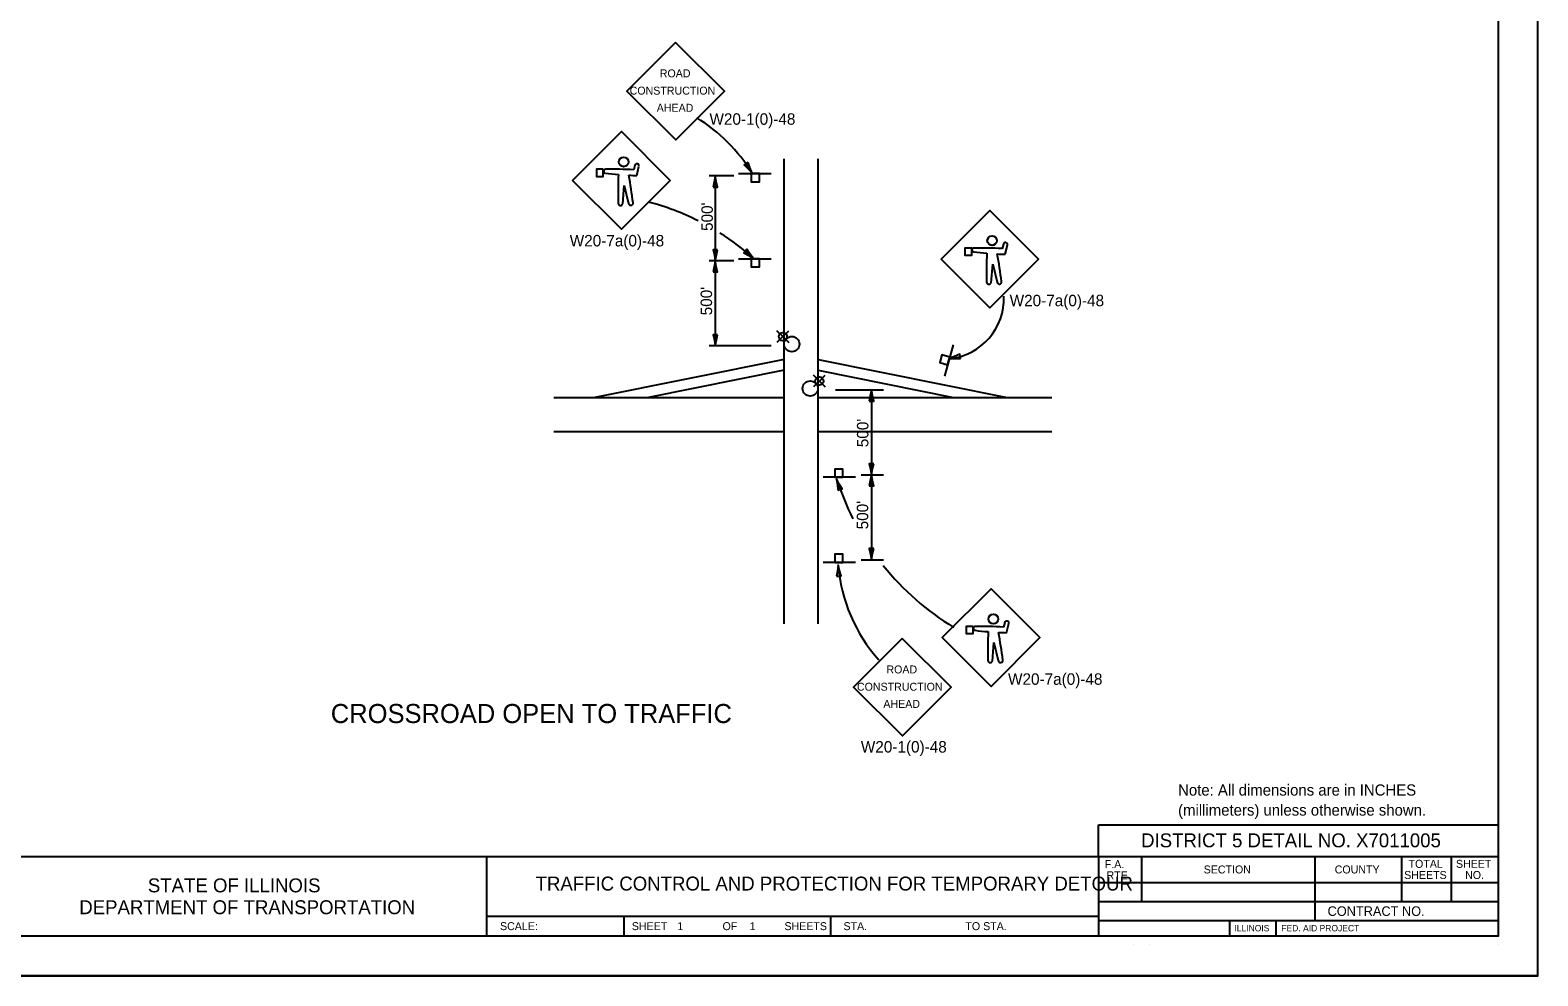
# Model space of a CAD drawing. Extents: x 0 to 2.83, y 0 to 1.83.
# Drawn here: x 1.253 to 2.833, y 0 to 0.991 of the extents above; entities that cross this region are included whole.
import ezdxf

# ---------------------------------------------------------------- set-up
doc = ezdxf.new("R2010")
doc.units = 0
for name, color, linetype in [('RD_Pr_Roadway_Dimensions', 7, 'Continuous'), ('RD_Pr_Roadway_Items', 7, 'Continuous'), ('RD_Pr_Roadway_Notes', 7, 'Continuous'), ('SH_General_Details', 7, 'Continuous'), ('SH_Printer_Plotting_Border', 7, 'Continuous')]:
    doc.layers.add(name, color=color, linetype=linetype)

msp = doc.modelspace()

# ---------------------------------------------------------------- linework, layer by layer
at = {"layer": 'RD_Pr_Roadway_Dimensions'}
for p, q in [((1.971, 0.8382), (1.971, 0.7492)), ((1.9905, 0.7492), (1.9644, 0.7492)), ((1.971, 0.7492), (1.971, 0.6603)), ((2.0295, 0.6603), (1.9644, 0.6603)), ((2.097, 0.614), (2.1474, 0.614)), ((2.1347, 0.614), (2.1347, 0.525)), ((2.124, 0.525), (2.1474, 0.525)), ((2.1347, 0.525), (2.1347, 0.4361)), ((2.124, 0.4361), (2.1474, 0.4361))]:
    msp.add_line(p, q, dxfattribs=at)
for points in [[(1.9686, 0.8265), (1.971, 0.8265), (1.9734, 0.8265), (1.972, 0.8324), (1.971, 0.8382), (1.9699, 0.832)], [(1.9734, 0.7609), (1.971, 0.7609), (1.9686, 0.7609), (1.97, 0.7551), (1.971, 0.7492), (1.9721, 0.7555)], [(1.9686, 0.7376), (1.971, 0.7376), (1.9734, 0.7376), (1.972, 0.7434), (1.971, 0.7492), (1.9699, 0.743)], [(1.9734, 0.6719), (1.971, 0.6719), (1.9686, 0.6719), (1.97, 0.6661), (1.971, 0.6603), (1.9721, 0.6665)], [(2.1322, 0.6023), (2.1347, 0.6023), (2.1371, 0.6023), (2.1357, 0.6082), (2.1347, 0.614), (2.1335, 0.6078)], [(2.1371, 0.5367), (2.1347, 0.5367), (2.1322, 0.5367), (2.1337, 0.5309), (2.1347, 0.525), (2.1358, 0.5312)], [(2.1322, 0.5134), (2.1347, 0.5134), (2.1371, 0.5134), (2.1357, 0.5192), (2.1347, 0.525), (2.1335, 0.5188)], [(2.1371, 0.4477), (2.1347, 0.4477), (2.1322, 0.4477), (2.1337, 0.4419), (2.1347, 0.4361), (2.1358, 0.4423)]]:
    msp.add_lwpolyline(points, close=True, dxfattribs=at)
at = {"layer": 'RD_Pr_Roadway_Items'}
for p, q in [((2.0431, 0.6059), (2.0431, 0.8562)), ((2.0787, 0.6059), (2.0787, 0.8562)), ((1.8536, 0.8452), (1.8465, 0.8452)), ((1.8465, 0.8452), (1.8465, 0.8378)), ((1.8465, 0.8378), (1.8536, 0.8378)), ((1.8536, 0.8378), (1.8536, 0.8452)), ((1.8868, 0.8495), (1.8855, 0.8446)), ((1.8868, 0.8495), (1.8855, 0.8446)), ((1.8887, 0.8387), (1.891, 0.8483)), ((1.8887, 0.8387), (1.891, 0.8483)), ((1.9953, 0.8407), (2.0294, 0.8407)), ((1.8739, 0.8089), (1.8755, 0.8283)), ((1.8739, 0.8089), (1.8755, 0.8283)), ((1.8755, 0.8283), (1.8801, 0.8095)), ((1.8755, 0.8283), (1.8801, 0.8095)), ((2.2399, 0.7627), (2.2327, 0.7627)), ((2.2327, 0.7627), (2.2327, 0.7553)), ((2.2399, 0.7553), (2.2399, 0.7627)), ((2.273, 0.7669), (2.2717, 0.762)), ((2.273, 0.7669), (2.2717, 0.762)), ((2.275, 0.7562), (2.2772, 0.7658)), ((2.275, 0.7562), (2.2772, 0.7658)), ((1.9953, 0.7515), (2.0294, 0.7515)), ((2.2327, 0.7553), (2.2399, 0.7553)), ((2.2601, 0.7264), (2.2618, 0.7458)), ((2.2601, 0.7264), (2.2618, 0.7458)), ((2.2618, 0.7458), (2.2664, 0.727)), ((2.2618, 0.7458), (2.2664, 0.727)), ((2.0418, 0.6699), (2.0355, 0.6761)), ((2.0418, 0.6699), (2.0355, 0.6636)), ((2.0418, 0.6699), (2.048, 0.6761)), ((2.0418, 0.6699), (2.048, 0.6636)), ((2.2203, 0.6614), (2.2113, 0.6286)), ((2.0431, 0.646), (1.8448, 0.6059)), ((2.0431, 0.6346), (1.901, 0.6059)), ((2.0787, 0.646), (2.277, 0.6059)), ((2.0787, 0.6346), (2.2208, 0.6059)), ((2.0801, 0.6233), (2.0738, 0.6296)), ((2.0801, 0.6233), (2.0738, 0.6171)), ((2.0801, 0.6233), (2.0863, 0.6296)), ((2.0801, 0.6233), (2.0863, 0.6171)), ((1.8018, 0.6059), (2.0431, 0.6059)), ((2.0431, 0.3689), (2.0431, 0.6059)), ((2.0787, 0.3689), (2.0787, 0.6059)), ((2.0787, 0.6059), (2.3239, 0.6059)), ((1.8018, 0.5703), (2.0431, 0.5703)), ((2.0787, 0.5703), (2.3239, 0.5703)), ((2.1181, 0.5226), (2.084, 0.5226)), ((2.1181, 0.4333), (2.084, 0.4333)), ((2.2412, 0.366), (2.2341, 0.366)), ((2.2341, 0.366), (2.2341, 0.3587)), ((2.2412, 0.3587), (2.2412, 0.366)), ((2.2744, 0.3703), (2.2731, 0.3654)), ((2.2744, 0.3703), (2.2731, 0.3654)), ((2.2763, 0.3596), (2.2786, 0.3692)), ((2.2763, 0.3596), (2.2786, 0.3692)), ((2.2341, 0.3587), (2.2412, 0.3587)), ((2.2615, 0.3298), (2.2631, 0.3492)), ((2.2615, 0.3298), (2.2631, 0.3492)), ((2.2631, 0.3492), (2.2677, 0.3304)), ((2.2631, 0.3492), (2.2677, 0.3304))]:
    msp.add_line(p, q, dxfattribs=at)
for points in [[(1.9294, 0.9782), (1.8782, 0.9272), (1.9295, 0.8761), (1.9805, 0.9272), (1.9294, 0.9782)], [(2.167, 0.3535), (2.1158, 0.3025), (2.1671, 0.2515), (2.2181, 0.3025), (2.167, 0.3535)]]:
    msp.add_lwpolyline(points, dxfattribs=at)
for points in [[(1.8214, 0.8336), (1.8726, 0.8847), (1.9237, 0.8336), (1.8726, 0.7824)], [(1.8536, 0.8452), (1.8465, 0.8452), (1.8465, 0.8378), (1.8536, 0.8378)], [(2.0087, 0.8407), (2.0087, 0.8322), (2.0172, 0.8322), (2.0172, 0.8407)], [(2.2077, 0.751), (2.2588, 0.8022), (2.31, 0.751), (2.2588, 0.6999)], [(2.2399, 0.7627), (2.2327, 0.7627), (2.2327, 0.7553), (2.2399, 0.7553)], [(2.0087, 0.7515), (2.0087, 0.7429), (2.0172, 0.7429), (2.0172, 0.7515)], [(2.2168, 0.6485), (2.2085, 0.6508), (2.2063, 0.6426), (2.2145, 0.6403)], [(2.1047, 0.5226), (2.1047, 0.5311), (2.0962, 0.5311), (2.0962, 0.5226)], [(2.1047, 0.4333), (2.1047, 0.4419), (2.0962, 0.4419), (2.0962, 0.4333)], [(2.209, 0.3544), (2.2602, 0.4056), (2.3113, 0.3544), (2.2602, 0.3033)], [(2.2412, 0.366), (2.2341, 0.366), (2.2341, 0.3587), (2.2412, 0.3587)]]:
    msp.add_lwpolyline(points, close=True, dxfattribs=at)
for centre, radius in [((1.8749, 0.853), 0.005), ((1.8749, 0.853), 0.00503), ((2.2612, 0.7705), 0.005), ((2.2612, 0.7705), 0.00503), ((2.0418, 0.6699), 0.00436), ((2.0512, 0.662), 0.00801), ((2.0705, 0.6155), 0.00801), ((2.0801, 0.6233), 0.00436), ((2.2625, 0.3739), 0.005), ((2.2625, 0.3739), 0.00503)]:
    msp.add_circle(centre, radius, dxfattribs=at)
for centre, radius, start, end in [((1.8557, 0.8432), 0.00197, 88.6173, 269.7481), ((1.8557, 0.8432), 0.00197, 88.6173, 269.7481), ((1.8821, 1.0302), 0.1908, 262.0521, 266.1847), ((1.8821, 1.0302), 0.1908, 262.0521, 266.1847), ((1.8621, 0.3935), 0.4518, 87.0283, 90.8002), ((1.8621, 0.3935), 0.4518, 87.0283, 90.8002), ((2.4494, 0.8195), 0.5803, 177.9917, 180.9909), ((2.4494, 0.8195), 0.5803, 177.9917, 180.9909), ((1.9048, 1.2895), 0.4511, 266.8907, 267.9598), ((1.9048, 1.2895), 0.4511, 266.8907, 267.9598), ((1.3187, 0.7371), 0.5708, 7.3398, 10.283), ((1.3187, 0.7371), 0.5708, 7.3398, 10.283), ((1.8889, 0.8489), 0.00217, 344.7745, 173.0597), ((1.8889, 0.8489), 0.00217, 344.7745, 173.0597), ((1.8716, 0.8098), 0.00246, 188.3922, 338.9073), ((1.8716, 0.8098), 0.00246, 188.3922, 338.9073), ((1.8825, 0.8099), 0.0024, 189.0478, 4.4222), ((1.8825, 0.8099), 0.0024, 189.0478, 4.4222), ((2.242, 0.7607), 0.00197, 88.6173, 269.7481), ((2.242, 0.7607), 0.00197, 88.6173, 269.7481), ((2.2483, 0.3109), 0.4518, 87.0283, 90.8002), ((2.2483, 0.3109), 0.4518, 87.0283, 90.8002), ((2.2683, 0.9477), 0.1908, 262.0521, 266.1847), ((2.2683, 0.9477), 0.1908, 262.0521, 266.1847), ((2.2751, 0.7663), 0.00217, 344.7745, 173.0597), ((2.2751, 0.7663), 0.00217, 344.7745, 173.0597), ((2.8356, 0.737), 0.5803, 177.9917, 180.9909), ((2.8356, 0.737), 0.5803, 177.9917, 180.9909), ((2.291, 1.207), 0.4511, 266.8907, 267.9598), ((2.291, 1.207), 0.4511, 266.8907, 267.9598), ((1.705, 0.6546), 0.5708, 7.3398, 10.283), ((1.705, 0.6546), 0.5708, 7.3398, 10.283), ((2.2688, 0.7273), 0.0024, 189.0478, 4.4222), ((2.2688, 0.7273), 0.0024, 189.0478, 4.4222), ((2.2578, 0.7273), 0.00246, 188.3922, 338.9073), ((2.2578, 0.7273), 0.00246, 188.3922, 338.9073), ((2.2433, 0.3641), 0.00197, 88.6173, 269.7481), ((2.2433, 0.3641), 0.00197, 88.6173, 269.7481), ((2.2497, -0.0857), 0.4518, 87.0283, 90.8002), ((2.2497, -0.0857), 0.4518, 87.0283, 90.8002), ((2.2765, 0.3697), 0.00217, 344.7745, 173.0597), ((2.2765, 0.3697), 0.00217, 344.7745, 173.0597), ((2.2697, 0.5511), 0.1908, 262.0521, 266.1847), ((2.2697, 0.5511), 0.1908, 262.0521, 266.1847), ((2.837, 0.3404), 0.5803, 177.9917, 180.9909), ((2.837, 0.3404), 0.5803, 177.9917, 180.9909), ((2.2924, 0.8104), 0.4511, 266.8907, 267.9598), ((2.2924, 0.8104), 0.4511, 266.8907, 267.9598), ((1.7063, 0.258), 0.5708, 7.3398, 10.283), ((1.7063, 0.258), 0.5708, 7.3398, 10.283), ((2.2592, 0.3307), 0.00246, 188.3922, 338.9073), ((2.2592, 0.3307), 0.00246, 188.3922, 338.9073), ((2.2701, 0.3307), 0.0024, 189.0478, 4.4222), ((2.2701, 0.3307), 0.0024, 189.0478, 4.4222)]:
    msp.add_arc(centre, radius, start, end, dxfattribs=at)
at = {"layer": 'RD_Pr_Roadway_Notes'}
msp.add_line((1.9905, 0.8382), (1.9644, 0.8382), dxfattribs=at)
for points in [[(2.0054, 0.8525), (2.0034, 0.8512), (2.0013, 0.8499), (2.0056, 0.8457), (2.0095, 0.8413), (2.0072, 0.8471)], [(2.0041, 0.7614), (2.0025, 0.7596), (2.0008, 0.7577), (2.0061, 0.7549), (2.0112, 0.7518), (2.0073, 0.7568)], [(2.2282, 0.6468), (2.2277, 0.6491), (2.2272, 0.6515), (2.2218, 0.649), (2.2163, 0.6468), (2.2226, 0.647)], [(2.0994, 0.5088), (2.1017, 0.5095), (2.104, 0.5103), (2.1009, 0.5154), (2.0981, 0.5206), (2.099, 0.5144)], [(2.0982, 0.4187), (2.1007, 0.4189), (2.1031, 0.4191), (2.1012, 0.4248), (2.0997, 0.4305), (2.0991, 0.4242)]]:
    msp.add_lwpolyline(points, close=True, dxfattribs=at)
for centre, radius, start, end in [((1.857, 0.7468), 0.1794, 31.7736, 58.1912), ((1.8335, 0.5524), 0.2671, 63.3995, 75.2789), ((1.8335, 0.5524), 0.2671, 48.2861, 57.7937), ((2.2106, 0.7095), 0.0629, 275.2063, 2.5922), ((2.3684, 0.6078), 0.2839, 197.8794, 206.9584), ((2.2697, 0.4446), 0.1706, 184.7371, 221.7412), ((2.3684, 0.6078), 0.2839, 218.8034, 238.7035)]:
    msp.add_arc(centre, radius, start, end, dxfattribs=at)
at = {"layer": 'SH_General_Details'}
for p, q in [((2.8333, 0), (2.8333, 1.8333)), ((2.3729, 0.125), (2.3729, 0.1584)), ((2.3729, 0.1584), (2.7917, 0.1584)), ((0.1667, 0.125), (2.7917, 0.125)), ((1.7312, 0.125), (1.7312, 0.0417)), ((2.3729, 0.125), (2.3729, 0.0417)), ((2.4179, 0.125), (2.4179, 0.0779)), ((2.5995, 0.125), (2.5995, 0.0579)), ((2.6905, 0.125), (2.6905, 0.0779)), ((2.7423, 0.125), (2.7423, 0.0779)), ((2.3729, 0.0979), (2.7917, 0.0979)), ((2.3729, 0.0779), (2.7917, 0.0779)), ((1.7312, 0.0625), (2.3729, 0.0625)), ((1.875, 0.0625), (1.875, 0.0417)), ((2.0917, 0.0625), (2.0917, 0.0417)), ((2.3729, 0.0579), (2.7917, 0.0579)), ((2.5101, 0.0579), (2.5101, 0.0417)), ((2.5585, 0.0579), (2.5585, 0.0417)), ((2.4095, 0.0333), (2.4095, 0.0333)), ((2.4262, 0.0333), (2.4262, 0.0333)), ((2.7917, 0.0333), (2.7917, 0.0333)), ((2.8333, 0), (0, 0))]:
    msp.add_line(p, q, dxfattribs=at)
msp.add_lwpolyline([(0.1667, 1.7917), (2.7917, 1.7917), (2.7917, 0.0417), (0.1667, 0.0417)], close=True, dxfattribs=at)
at = {"layer": 'SH_Printer_Plotting_Border'}
msp.add_lwpolyline([(0, 0), (2.8333, 0), (2.8333, 1.8333), (0, 1.8333)], close=True, dxfattribs=at)

# ---------------------------------------------------------------- texts
at = {"layer": 'RD_Pr_Roadway_Dimensions'}
for p in [(1.9684, 0.7806), (1.9676, 0.6922), (2.1315, 0.554), (2.1313, 0.4679)]:
    msp.add_text("500'", height=0.012, rotation=90, dxfattribs=at).set_placement(p)
at = {"layer": 'RD_Pr_Roadway_Items'}
for s, height, p in [('ROAD', 0.00833, (1.9128, 0.9416)), ('CONSTRUCTION', 0.008333, (1.8812, 0.9235)), ('AHEAD', 0.00833, (1.9096, 0.9055)), ('ROAD', 0.00833, (2.1504, 0.3169)), ('CONSTRUCTION', 0.008333, (2.1195, 0.2988)), ('AHEAD', 0.00833, (2.1472, 0.2808))]:
    msp.add_text(s, height=height, dxfattribs=at).set_placement(p)
at = {"layer": 'RD_Pr_Roadway_Notes'}
for s, height, p in [('W20-1(0)-48', 0.012, (1.9649, 0.8919)), ('W20-7a(0)-48', 0.012, (1.8184, 0.7644)), ('W20-7a(0)-48', 0.012, (2.2796, 0.7017)), ('W20-7a(0)-48', 0.012, (2.2779, 0.305)), ('CROSSROAD OPEN TO TRAFFIC', 0.02, (1.5679, 0.2649)), ('W20-1(0)-48', 0.012, (2.1236, 0.234)), ('Note: All dimensions are in INCHES', 0.0117, (2.4562, 0.1889)), ('(millimeters) unless otherwise shown.', 0.0117, (2.4562, 0.1679))]:
    msp.add_text(s, height=height, dxfattribs=at).set_placement(p)
at = {"layer": 'SH_General_Details'}
for s, height, p in [('DISTRICT 5 DETAIL NO. X7011005', 0.014583, (2.4174, 0.1347)), ('F.A.  ', 0.00833, (2.3793, 0.1129)), ('SECTION', 0.00833, (2.483, 0.1073)), ('COUNTY', 0.00833, (2.6204, 0.1073)), ('TOTAL', 0.00833, (2.6978, 0.1132)), ('SHEET', 0.00833, (2.7475, 0.1132)), ('STATE OF ILLINOIS', 0.014584, (1.3761, 0.0875)), ('TRAFFIC CONTROL AND PROTECTION FOR TEMPORARY DETOUR', 0.014583, (1.7826, 0.0894)), ('RTE.', 0.00833, (2.3812, 0.1012)), ('SHEETS', 0.00833, (2.6932, 0.1015)), ('NO.', 0.00833, (2.7571, 0.1015)), ('DEPARTMENT OF TRANSPORTATION', 0.014584, (1.3042, 0.0646)), ('CONTRACT NO.      ', 0.01, (2.6129, 0.0628)), ('SCALE:          ', 0.008333, (1.7453, 0.0479)), ('SHEET', 0.00833, (1.8835, 0.0479)), (' 1 ', 0.00833, (1.9282, 0.0479)), ('OF', 0.00833, (1.9786, 0.0479)), ('1  ', 0.00833, (2.007, 0.0479)), ('SHEETS', 0.00833, (2.0435, 0.0479)), ('STA.', 0.00833, (2.1054, 0.0479)), ('TO STA.', 0.00833, (2.2332, 0.0479)), ('ILLINOIS', 0.00667, (2.5152, 0.0466)), ('FED. AID PROJECT', 0.006667, (2.5644, 0.0466))]:
    msp.add_text(s, height=height, dxfattribs=at).set_placement(p)

doc.saveas('drawing.dxf')
